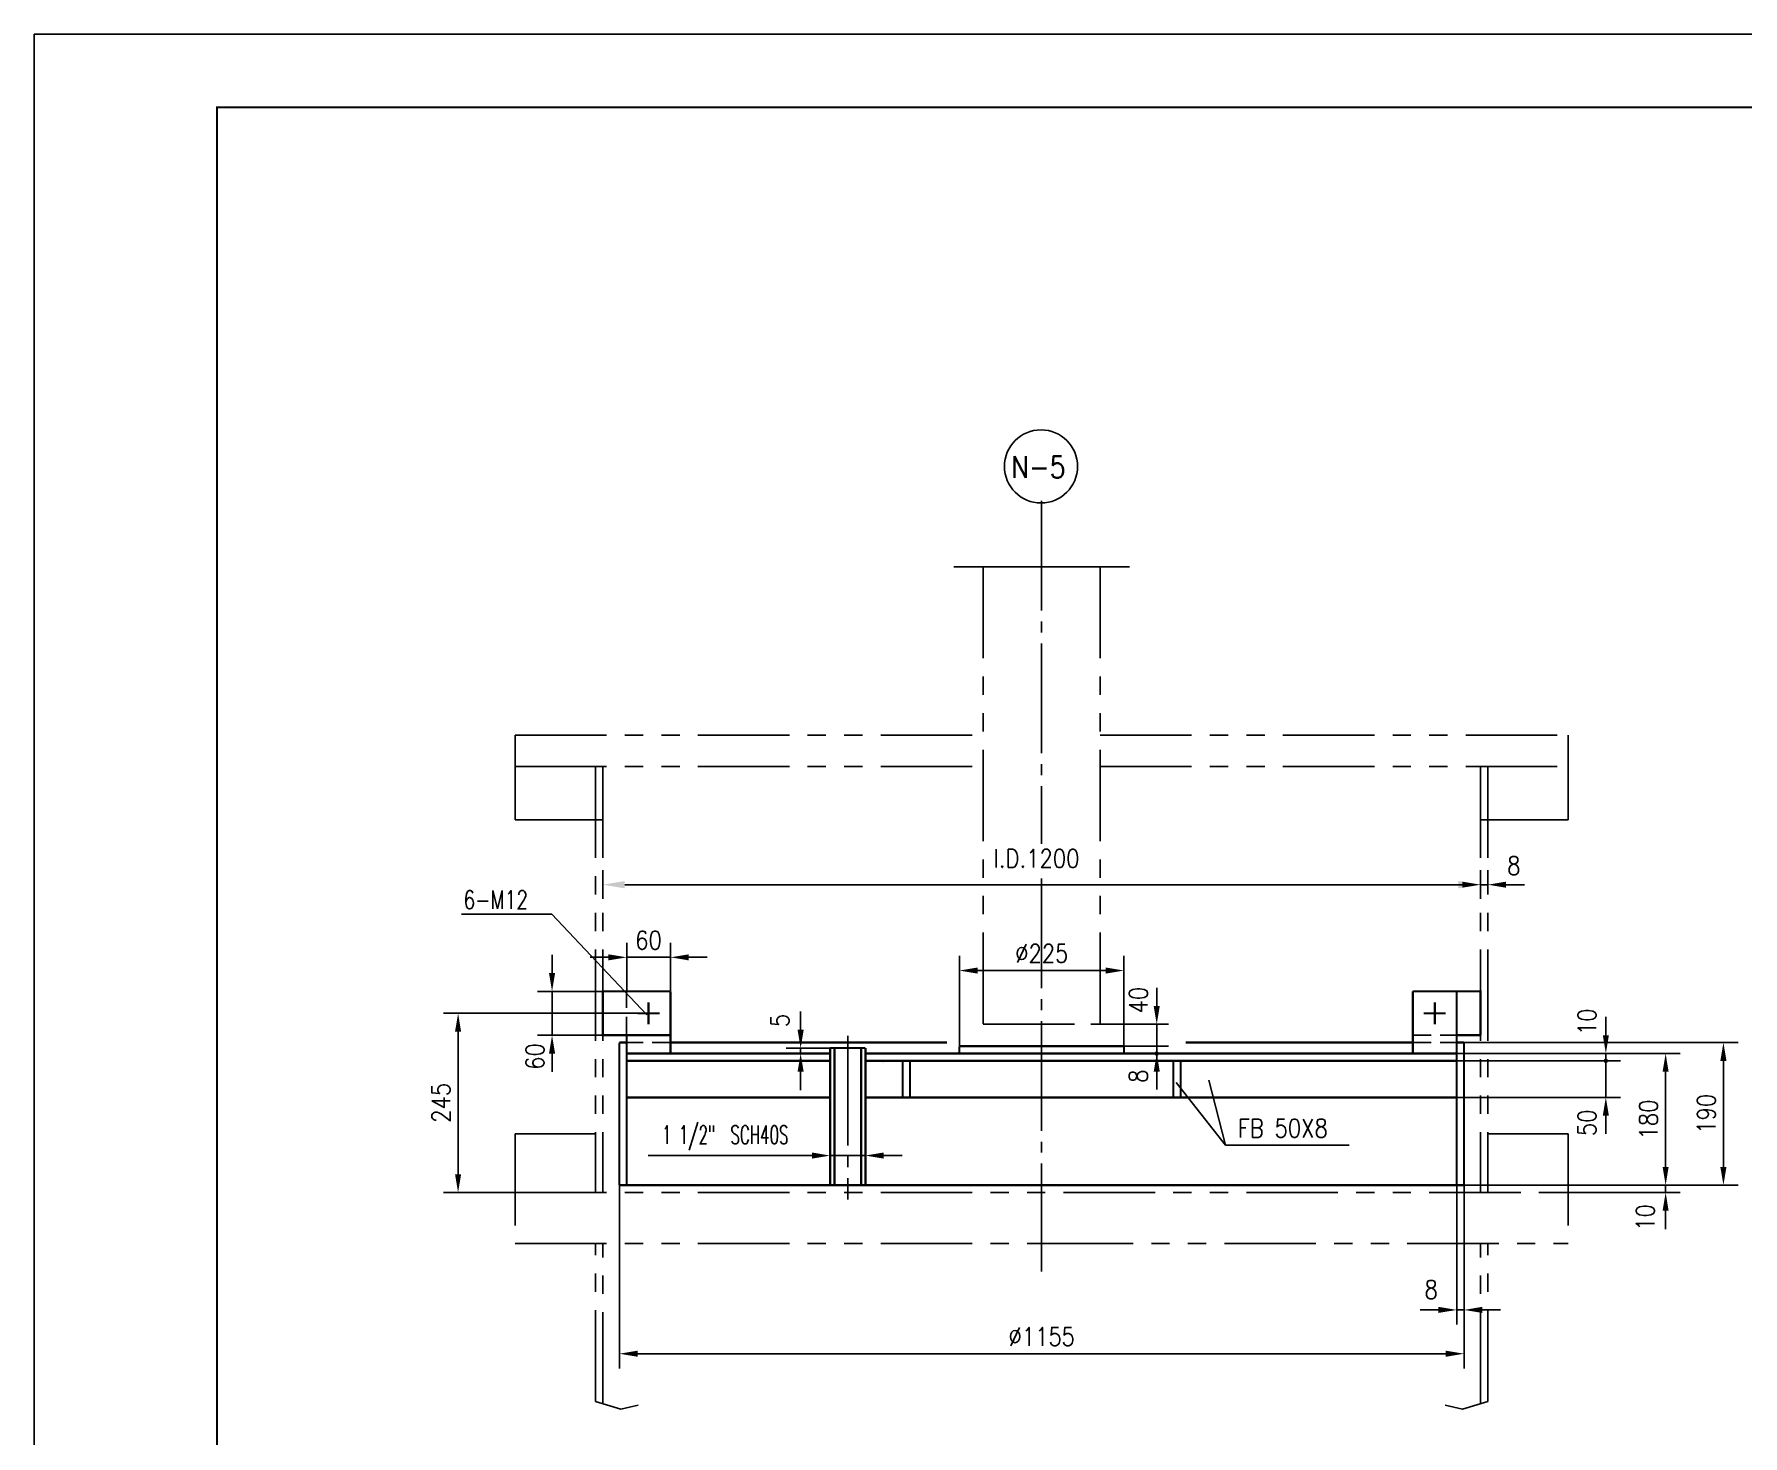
# Model space of a CAD drawing. Extents: x -5 to 1212, y -727 to 440.
# Drawn here: x 617.8 to 851.4, y 233.4 to 425.1 of the extents above; entities that cross this region are included whole.
import ezdxf

# ---------------------------------------------------------------- set-up
doc = ezdxf.new("R2010")
doc.units = 0
doc.header["$MEASUREMENT"] = 0
for name, pattern in [('CENTER', [19.5, 15, -1.5, 1.5, -1.5]), ('HIDDEN', [7.5, 5, -2.5]), ('PHANTOM', [25, 12.5, -2.5, 2.5, -2.5, 2.5, -2.5])]:
    doc.linetypes.add(name, pattern=pattern)
doc.layers.get('0').update_dxf_attribs({"linetype": 'CONTINUOUS'})
doc.layers.get('DEFPOINTS').update_dxf_attribs({"linetype": 'CONTINUOUS'})
for name, color, linetype in [('1', 2, 'CONTINUOUS'), ('2', 1, 'CONTINUOUS'), ('3', 3, 'CENTER'), ('4', 3, 'PHANTOM'), ('5', 2, 'HIDDEN'), ('DIM', 4, 'CONTINUOUS')]:
    doc.layers.add(name, color=color, linetype=linetype)
doc.styles.add('SBHZ', font='ROMANS.SHX', dxfattribs={"width": 0.85, "bigfont": 'tcc_hzdx.shx'})
doc.styles.get("Standard").update_dxf_attribs({"font": 'TXT.shx'})
doc.dimstyles.get("Standard").update_dxf_attribs({"dimtxt": 0.18, "dimasz": 0.18, "dimexe": 0.18, "dimexo": 0.0625, "dimgap": 0.09, "dimtad": 0, "dimtih": 1, "dimtoh": 1, "dimdec": 4, "dimzin": 0, "dimdsep": 46, "dimtxsty": 'Standard', "dimcen": 0.09, "dimadec": 0, "dimazin": 0, "dimtfac": 1, "dimtdec": 4, "dimtofl": 0, "dimtmove": 0, "dimatfit": 3, "dimfxl": 0, "dimtolj": 1, "dimtzin": 0, "dimarcsym": 0})

# ---------------------------------------------------------------- blocks, each defined once
blk = doc.blocks.new('*D70')
at = {"layer": 'DEFPOINTS', "color": 0}
for p in [(697.8, 271.45), (813.3, 272.5), (813.3, 244.61)]:
    blk.add_point(p, dxfattribs=at)
at = {"layer": 'DIM', "color": 0}
for p, q in [((697.8, 271.39), (697.8, 242.61)), ((813.3, 272.44), (813.3, 242.61)), ((700.3, 244.61), (810.8, 244.61))]:
    blk.add_line(p, q, dxfattribs=at)
for points in [[(700.3, 245.03), (700.3, 244.19), (697.8, 244.61)], [(810.8, 245.03), (810.8, 244.19), (813.3, 244.61)]]:
    blk.add_solid(points, dxfattribs=at)
at = {"layer": 'DIM', "color": 0, "insert": (755.55, 246.95), "char_height": 2.5, "attachment_point": 5, "style": 'SBHZ'}
blk.add_mtext('\\A1;%%c1155', dxfattribs=at)
blk = doc.blocks.new('*D71')
at = {"layer": 'DEFPOINTS', "color": 0}
for p in [(812.3, 272.04), (813.3, 272.55), (812.3, 250.6)]:
    blk.add_point(p, dxfattribs=at)
at = {"layer": 'DIM', "color": 0}
for p, q in [((812.3, 271.98), (812.3, 248.6)), ((813.3, 272.49), (813.3, 248.6)), ((809.8, 250.6), (807.3, 250.6)), ((813.3, 250.6), (812.3, 250.6)), ((815.8, 250.6), (818.3, 250.6))]:
    blk.add_line(p, q, dxfattribs=at)
for points in [[(809.8, 251.02), (809.8, 250.19), (812.3, 250.6)], [(815.8, 251.02), (815.8, 250.19), (813.3, 250.6)]]:
    blk.add_solid(points, dxfattribs=at)
at = {"layer": 'DIM', "color": 0, "insert": (808.8, 253.38), "char_height": 2.5, "attachment_point": 5, "style": 'SBHZ'}
blk.add_mtext('\\A1;8', dxfattribs=at)
blk = doc.blocks.new('*D72')
at = {"layer": 'DEFPOINTS', "color": 0}
for p in [(810.82, 267.66), (823.95, 266.66), (840.87, 267.66)]:
    blk.add_point(p, dxfattribs=at)
at = {"layer": 'DIM', "color": 0}
for p, q in [((840.87, 270.16), (840.87, 272.66)), ((810.88, 267.66), (842.87, 267.66)), ((824.01, 266.66), (842.87, 266.66)), ((840.87, 266.66), (840.87, 267.66)), ((840.87, 264.16), (840.87, 261.66))]:
    blk.add_line(p, q, dxfattribs=at)
for points in [[(840.45, 270.16), (841.28, 270.16), (840.87, 267.66)], [(840.45, 264.16), (841.28, 264.16), (840.87, 266.66)]]:
    blk.add_solid(points, dxfattribs=at)
at = {"layer": 'DIM', "color": 0, "insert": (838.09, 263.22), "char_height": 2.5, "attachment_point": 5, "rotation": 90, "style": 'SBHZ'}
blk.add_mtext('\\A1;10', dxfattribs=at)
blk = doc.blocks.new('*D73')
at = {"layer": 'DEFPOINTS', "color": 0}
for p in [(811.58, 285.66), (840.87, 285.66), (810.82, 267.66)]:
    blk.add_point(p, dxfattribs=at)
at = {"layer": 'DIM', "color": 0}
for p, q in [((811.64, 285.66), (842.87, 285.66)), ((840.87, 270.16), (840.87, 283.16))]:
    blk.add_line(p, q, dxfattribs=at)
for points in [[(840.45, 283.16), (841.28, 283.16), (840.87, 285.66)], [(840.45, 270.16), (841.28, 270.16), (840.87, 267.66)]]:
    blk.add_solid(points, dxfattribs=at)
at = {"layer": 'DIM', "color": 0, "insert": (838.53, 276.66), "char_height": 2.5, "attachment_point": 5, "rotation": 90, "style": 'SBHZ'}
blk.add_mtext('\\A1;180', dxfattribs=at)
blk = doc.blocks.new('*D74')
at = {"layer": 'DEFPOINTS', "color": 0}
for p in [(812.3, 287.16), (848.77, 287.16), (838.29, 267.66)]:
    blk.add_point(p, dxfattribs=at)
at = {"layer": 'DIM', "color": 0}
for p, q in [((812.36, 287.16), (850.77, 287.16)), ((848.77, 270.16), (848.77, 284.66)), ((838.35, 267.66), (850.77, 267.66))]:
    blk.add_line(p, q, dxfattribs=at)
for points in [[(848.35, 284.66), (849.19, 284.66), (848.77, 287.16)], [(848.35, 270.16), (849.19, 270.16), (848.77, 267.66)]]:
    blk.add_solid(points, dxfattribs=at)
at = {"layer": 'DIM', "color": 0, "insert": (846.43, 277.41), "char_height": 2.5, "attachment_point": 5, "rotation": 90, "style": 'SBHZ'}
blk.add_mtext('\\A1;190', dxfattribs=at)
blk = doc.blocks.new('*D75')
at = {"layer": 'DEFPOINTS', "color": 0}
for p in [(816.55, 308.75), (815.55, 307.83), (816.55, 307.69)]:
    blk.add_point(p, dxfattribs=at)
at = {"layer": 'DIM', "color": 0}
for p, q in [((815.55, 307.89), (815.55, 310.75)), ((816.55, 307.75), (816.55, 310.75)), ((813.05, 308.75), (810.55, 308.75)), ((815.55, 308.75), (816.55, 308.75)), ((819.05, 308.75), (821.55, 308.75))]:
    blk.add_line(p, q, dxfattribs=at)
for points in [[(813.05, 309.17), (813.05, 308.34), (815.55, 308.75)], [(819.05, 309.17), (819.05, 308.34), (816.55, 308.75)]]:
    blk.add_solid(points, dxfattribs=at)
at = {"layer": 'DIM', "color": 0, "insert": (820.13, 311.36), "char_height": 2.5, "attachment_point": 5, "style": 'SBHZ'}
blk.add_mtext('\\A1;8', dxfattribs=at)
blk = doc.blocks.new('*D76')
at = {"layer": 'DEFPOINTS', "color": 0}
for p in [(700.55, 291.16), (675.75, 266.66), (689.99, 266.66)]:
    blk.add_point(p, dxfattribs=at)
at = {"layer": 'DIM', "color": 0}
for p, q in [((700.48, 291.16), (673.75, 291.16)), ((675.75, 288.66), (675.75, 269.16)), ((689.92, 266.66), (673.75, 266.66))]:
    blk.add_line(p, q, dxfattribs=at)
for points in [[(675.33, 288.66), (676.16, 288.66), (675.75, 291.16)], [(675.33, 269.16), (676.16, 269.16), (675.75, 266.66)]]:
    blk.add_solid(points, dxfattribs=at)
at = {"layer": 'DIM', "color": 0, "insert": (673.41, 278.91), "char_height": 2.5, "attachment_point": 5, "rotation": 90, "style": 'SBHZ'}
blk.add_mtext('\\A1;245', dxfattribs=at)
blk = doc.blocks.new('*D77')
at = {"layer": 'DEFPOINTS', "color": 0}
for p in [(726.62, 272.77), (726.62, 271.71), (731.45, 272.77)]:
    blk.add_point(p, dxfattribs=at)
at = {"layer": 'DIM', "color": 0}
for p, q in [((724.12, 271.71), (721.62, 271.71)), ((726.62, 272.71), (726.62, 269.71)), ((731.45, 271.71), (726.62, 271.71)), ((731.45, 272.71), (731.45, 269.71)), ((733.95, 271.71), (736.45, 271.71))]:
    blk.add_line(p, q, dxfattribs=at)
for points in [[(724.12, 272.13), (724.12, 271.29), (726.62, 271.71)], [(733.95, 272.13), (733.95, 271.29), (731.45, 271.71)]]:
    blk.add_solid(points, dxfattribs=at)
blk = doc.blocks.new('*D78')
at = {"layer": 'DEFPOINTS', "color": 0}
for p in [(722.59, 286.41), (725.67, 285.66), (727.79, 286.41)]:
    blk.add_point(p, dxfattribs=at)
at = {"layer": 'DIM', "color": 0}
for p, q in [((722.59, 288.91), (722.59, 291.41)), ((727.72, 286.41), (720.59, 286.41)), ((725.61, 285.66), (720.59, 285.66)), ((722.59, 285.66), (722.59, 286.41)), ((722.59, 283.16), (722.59, 280.66))]:
    blk.add_line(p, q, dxfattribs=at)
for points in [[(722.17, 288.91), (723.01, 288.91), (722.59, 286.41)], [(722.17, 283.16), (723.01, 283.16), (722.59, 285.66)]]:
    blk.add_solid(points, dxfattribs=at)
at = {"layer": 'DIM', "color": 0, "insert": (719.77, 290.18), "char_height": 2.5, "attachment_point": 5, "rotation": 90, "style": 'SBHZ'}
blk.add_mtext('\\A1;5', dxfattribs=at)
blk = doc.blocks.new('*D79')
at = {"layer": 'DEFPOINTS', "color": 0}
for p in [(688.6, 294.16), (696.56, 294.16), (696.56, 288.16)]:
    blk.add_point(p, dxfattribs=at)
at = {"layer": 'DIM', "color": 0}
for p, q in [((688.6, 296.66), (688.6, 299.16)), ((696.5, 294.16), (686.6, 294.16)), ((688.6, 288.16), (688.6, 294.16)), ((696.5, 288.16), (686.6, 288.16)), ((688.6, 285.66), (688.6, 283.16))]:
    blk.add_line(p, q, dxfattribs=at)
for points in [[(688.18, 296.66), (689.01, 296.66), (688.6, 294.16)], [(688.18, 285.66), (689.01, 285.66), (688.6, 288.16)]]:
    blk.add_solid(points, dxfattribs=at)
at = {"layer": 'DIM', "color": 0, "insert": (686.26, 285.25), "char_height": 2.5, "attachment_point": 5, "rotation": 90, "style": 'SBHZ'}
blk.add_mtext('\\A1;60', dxfattribs=at)
blk = doc.blocks.new('*D80')
at = {"layer": 'DEFPOINTS', "color": 0}
for p in [(704.8, 298.82), (698.8, 294.16), (704.8, 294.16)]:
    blk.add_point(p, dxfattribs=at)
at = {"layer": 'DIM', "color": 0}
for p, q in [((698.8, 294.23), (698.8, 300.82)), ((704.8, 294.23), (704.8, 300.82)), ((696.3, 298.82), (693.8, 298.82)), ((698.8, 298.82), (704.8, 298.82)), ((707.3, 298.82), (709.8, 298.82))]:
    blk.add_line(p, q, dxfattribs=at)
for points in [[(696.3, 299.23), (696.3, 298.4), (698.8, 298.82)], [(707.3, 299.23), (707.3, 298.4), (704.8, 298.82)]]:
    blk.add_solid(points, dxfattribs=at)
at = {"layer": 'DIM', "color": 0, "insert": (701.8, 301.16), "char_height": 2.5, "attachment_point": 5, "style": 'SBHZ'}
blk.add_mtext('\\A1;60', dxfattribs=at)
blk = doc.blocks.new('*D81')
at = {"layer": 'DEFPOINTS', "color": 0}
for p in [(744.3, 297.01), (744.3, 286.66), (766.8, 286.66)]:
    blk.add_point(p, dxfattribs=at)
at = {"layer": 'DIM', "color": 0}
for p, q in [((744.3, 286.73), (744.3, 299.01)), ((764.3, 297.01), (746.8, 297.01)), ((766.8, 286.73), (766.8, 299.01))]:
    blk.add_line(p, q, dxfattribs=at)
for points in [[(746.8, 297.43), (746.8, 296.59), (744.3, 297.01)], [(764.3, 297.43), (764.3, 296.59), (766.8, 297.01)]]:
    blk.add_solid(points, dxfattribs=at)
at = {"layer": 'DIM', "color": 0, "insert": (755.55, 299.35), "char_height": 2.5, "attachment_point": 5, "style": 'SBHZ'}
blk.add_mtext('\\A1;%%C225', dxfattribs=at)
blk = doc.blocks.new('*D97')
at = {"layer": 'DEFPOINTS', "color": 0}
for p in [(939.79, 366.09), (937.46, 364.45), (936.94, 359.02), (946.86, 359.02), (959.26, 359.02)]:
    blk.add_point(p, dxfattribs=at)
at = {"layer": 'DIM', "color": 0}
for p, q in [((939.74, 366.14), (937.77, 368.11)), ((936.88, 359.02), (934, 359.02))]:
    blk.add_line(p, q, dxfattribs=at)
blk.add_arc((946.86, 359.02), 10.85, 148.2291, 166.7709, dxfattribs=at)
for points in [[(937.3, 365), (937.96, 364.48), (939.18, 366.7)], [(936.71, 361.46), (935.88, 361.56), (936, 359.02)]]:
    blk.add_solid(points, dxfattribs=at)

msp = doc.modelspace()

# ---------------------------------------------------------------- linework, layer by layer
at = {"color": 0, "linetype": 'ByBlock'}
for p, q in [((695.5482, 306.83753), (695.5482, 310.75182)), ((815.5452, 306.83753), (815.5452, 310.75182)), ((698.5482, 308.75182), (812.5452, 308.75182)), ((771.28119, 292.163), (771.28119, 294.663)), ((832.69466, 288.163), (832.69466, 290.663)), ((762.25833, 289.663), (772.87074, 289.663)), ((771.28119, 286.663), (771.28119, 289.663)), ((771.28119, 286.663), (771.28119, 289.663)), ((832.69466, 287.163), (832.69466, 289.663)), ((766.12555, 286.663), (772.87074, 286.663)), ((771.28119, 286.663), (771.28119, 280.76542)), ((811.22444, 285.663), (834.69466, 285.663)), ((832.69466, 279.663), (832.69466, 285.663)), ((811.22444, 284.663), (834.69466, 284.663)), ((821.58837, 284.663), (834.69466, 284.663)), ((832.69466, 279.663), (832.69466, 284.663)), ((832.69466, 282.163), (832.69466, 279.663)), ((808.38463, 279.663), (834.69466, 279.663)), ((832.69466, 277.163), (832.69466, 274.663))]:
    msp.add_line(p, q, dxfattribs=at)
for points in [[(698.5482, 309.25182), (698.5482, 308.25182), (695.5482, 308.75182)], [(812.5452, 309.25182), (812.5452, 308.25182), (815.5452, 308.75182)], [(770.86452, 292.163), (771.69786, 292.163), (771.28119, 289.663)], [(832.27799, 288.163), (833.11133, 288.163), (832.69466, 285.663)], [(770.86452, 283.163), (771.69786, 283.163), (771.28119, 285.663)], [(832.27799, 277.163), (833.11133, 277.163), (832.69466, 279.663)]]:
    msp.add_solid(points, dxfattribs=at)
at = {"layer": '1'}
for p, q in [((1211.78111, 425.06308), (617.78111, 425.06308)), ((617.78111, 425.06308), (617.78111, 5.06308))]:
    msp.add_line(p, q, dxfattribs=at)
at = {"layer": '2', "const_width": 0.3}
msp.add_lwpolyline([(642.78111, 15.06308), (1201.78111, 15.06308), (1201.78111, 415.06308), (642.78111, 415.06308)], close=True, dxfattribs=at)
for points in [[(695.5482, 294.163), (695.5482, 288.163), (704.7967, 288.163)], [(695.5482, 294.163), (704.7967, 294.163)], [(704.7967, 285.663), (704.7967, 294.163)], [(815.5452, 288.163), (815.5452, 294.163), (806.2967, 294.163)], [(806.2967, 285.663), (806.2967, 294.163)], [(813.2967, 287.163), (812.2967, 287.163), (812.2967, 294.163)], [(698.7967, 287.163), (698.7967, 288.163)], [(815.5452, 288.163), (812.2967, 288.163)], [(697.7967, 287.163), (698.7967, 287.163)], [(697.7967, 287.163), (697.7967, 267.663)], [(698.7967, 287.163), (698.7967, 267.663)], [(698.7967, 285.663), (726.62467, 285.663)], [(704.7967, 287.163), (742.61758, 287.163)], [(726.62467, 287.163), (731.45467, 287.163)], [(726.62467, 286.413), (731.45467, 286.413)], [(726.62467, 286.413), (726.62467, 267.663)], [(727.22467, 286.413), (727.22467, 267.663)], [(730.85467, 286.413), (730.85467, 267.663)], [(731.45467, 286.413), (731.45467, 267.663)], [(731.45467, 285.663), (812.2967, 285.663)], [(744.2967, 286.663), (766.7967, 286.663)], [(744.2967, 285.663), (744.2967, 286.663)], [(766.7967, 285.663), (766.7967, 286.663)], [(775.25752, 287.163), (806.2967, 287.163)], [(780.96549, 287.163), (806.2967, 287.163)], [(812.2967, 287.163), (813.2967, 287.163)], [(813.2967, 287.163), (812.2967, 287.163)], [(812.2967, 287.163), (812.2967, 267.663)], [(813.2967, 287.163), (813.2967, 267.663)], [(698.7967, 284.663), (726.62467, 284.663)], [(731.45467, 284.663), (812.2967, 284.663)], [(736.54681, 284.663), (736.54681, 279.663)], [(737.54681, 284.663), (737.54681, 279.663)], [(773.54658, 284.663), (773.54658, 279.663)], [(774.54658, 284.663), (774.54658, 279.663)], [(698.7967, 279.663), (726.62467, 279.663)], [(731.45467, 279.663), (812.2967, 279.663)], [(697.7967, 267.663), (813.2967, 267.663)]]:
    msp.add_lwpolyline(points, dxfattribs=at)
at = {"layer": '3'}
for p, q in [((755.5467, 361.22952), (755.5467, 314.36158)), ((755.5467, 309.60617), (755.5467, 255.83791)), ((729.03967, 288.10362), (729.03967, 265.68707))]:
    msp.add_line(p, q, dxfattribs=at)
at = {"layer": '4'}
for p, q in [((743.547, 352.21031), (755.5467, 352.21031)), ((747.5469, 352.21031), (747.5469, 289.663)), ((767.5464, 352.21031), (755.5467, 352.21031)), ((763.5465, 352.21031), (763.5465, 289.663)), ((683.5485, 317.61118), (683.5485, 329.21081)), ((683.5485, 329.21081), (747.5469, 329.21081)), ((763.5465, 329.21081), (827.5449, 329.21081)), ((827.5449, 329.21081), (827.5449, 317.61118)), ((683.5485, 324.911), (747.5469, 324.911)), ((694.5482, 324.911), (694.5482, 266.663)), ((695.5482, 324.911), (695.5482, 266.663)), ((763.5465, 324.911), (827.5449, 324.911)), ((815.5452, 324.911), (815.5452, 266.663)), ((816.5452, 324.911), (816.5452, 266.663)), ((683.5485, 317.61118), (695.5482, 317.61118)), ((827.5449, 317.61118), (815.5452, 317.61118)), ((747.5469, 289.663), (763.5465, 289.663)), ((683.5485, 274.6628), (683.5485, 259.6632)), ((683.5485, 274.6628), (694.5482, 274.6628)), ((816.5452, 274.6628), (827.5449, 274.6628)), ((827.5449, 274.6628), (827.5449, 259.6632)), ((683.5485, 266.663), (827.5449, 266.663)), ((683.5485, 259.6632), (755.5467, 259.6632)), ((694.5482, 238.08779), (694.5482, 259.6632)), ((695.5482, 237.78841), (695.5482, 259.6632)), ((755.5467, 259.6632), (827.5449, 259.6632)), ((815.5452, 237.78841), (815.5452, 259.6632)), ((816.5452, 238.08779), (816.5452, 259.6632))]:
    msp.add_line(p, q, dxfattribs=at)
at = {"layer": '5', "ltscale": 0.5}
for p, q in [((698.7967, 288.163), (698.7967, 294.163)), ((806.2967, 288.163), (812.2967, 288.163)), ((704.7967, 287.163), (698.7967, 287.163)), ((806.2967, 287.163), (812.2967, 287.163))]:
    msp.add_line(p, q, dxfattribs=at)
at = {"layer": 'DEFPOINTS', "color": 0, "linetype": 'ByBlock'}
for p in [(815.5452, 308.75182), (695.5482, 306.77503), (815.5452, 306.77503), (762.19583, 289.663), (771.28119, 289.663), (766.06305, 286.663), (811.16194, 285.663), (811.16194, 284.663), (821.52587, 284.663), (808.32213, 279.663)]:
    msp.add_point(p, dxfattribs=at)
at = {"layer": 'DIM'}
for p, q in [((676.23509, 304.69962), (688.56272, 304.69962)), ((688.56272, 304.69962), (701.53526, 290.9499)), ((773.931, 281.70983), (780.6864, 273.11946)), ((780.6864, 273.11946), (778.38342, 282.01663)), ((701.73361, 271.70912), (721.72075, 271.70912)), ((780.6864, 273.11946), (797.5749, 273.11946)), ((694.5482, 238.08779), (698.0168, 237.04935)), ((698.0168, 237.04935), (700.35531, 237.56857)), ((813.07659, 237.04935), (810.73808, 237.56857)), ((816.5452, 238.08779), (813.07659, 237.04935))]:
    msp.add_line(p, q, dxfattribs=at)
at = {"layer": 'DIM', "const_width": 0.3}
for points in [[(701.7967, 291.163), (703.2967, 291.163), (700.2967, 291.163), (701.7967, 291.163), (701.7967, 292.663), (701.7967, 289.663)], [(809.2967, 291.163), (807.7967, 291.163), (810.7967, 291.163), (809.2967, 291.163), (809.2967, 292.663), (809.2967, 289.663)]]:
    msp.add_lwpolyline(points, dxfattribs=at)
for points in [[(771.13119, 285.663, 1), (771.43119, 285.663, 1)], [(832.54466, 284.663, 1), (832.84466, 284.663, 1)]]:
    msp.add_lwpolyline(points, format="xyb", close=True, dxfattribs=at)
at = {"layer": 'DIM'}
msp.add_circle((755.45773, 365.95038), 5, dxfattribs=at)
at = {"layer": 'DIM', "linetype": 'ByBlock'}
msp.add_point((733.84426, 284.57604), dxfattribs=at)

# ---------------------------------------------------------------- texts
at = {"color": 0, "linetype": 'ByBlock', "char_height": 2.5, "attachment_point": 5, "rotation": 90, "style": 'SBHZ'}
for s, insert in [('40', (768.77887, 292.97385)), ('\\A1;10', (830.12365, 289.99341)), ('8', (768.77887, 282.56646)), ('\\A1;50', (830.12365, 276.18745))]:
    msp.add_mtext(s, dxfattribs=dict(at, insert=insert))
at = {"layer": 'DIM', "style": 'SBHZ'}
for s, height, width, p in [('N-5', 3, 0.85, (751.39516, 364.37416)), ('6-M12 ', 2.5, 0.75, (676.48152, 305.43992)), (' 1 1/2"  SCH40S', 2.5, 0.6, (702.59418, 273.2992)), ('FB 50X8', 2.5, 0.85, (782.37525, 274.19325))]:
    msp.add_text(s, height=height, dxfattribs=dict(at, width=width)).set_placement(p)
at = {"layer": 'DIM', "color": 0, "style": 'SBHZ', "width": 0.85}
msp.add_text('I.D.1200', height=2.5, dxfattribs=at).set_placement((748.96931, 311.09082))

# ---------------------------------------------------------------- dimensions: what is measured, and where the dimension line sits
at = {"layer": 'DIM'}
dim = msp.add_angular_dim_2l(base=(937.4587, 364.44968), line1=((936.94376, 359.02384), (959.25605, 359.02384)), line2=((946.85653, 359.02384), (939.78546, 366.09491)), text=' ', dimstyle='Standard', override={"dimtxt": 2.5, "dimasz": 2.5, "dimexe": 2, "dimgap": 1.09, "dimtad": 1, "dimtih": 0, "dimtoh": 0, "dimdec": 0, "dimtxsty": 'SBHZ', "dimsah": 1, "dimtofl": 1, "dimtmove": 2, "dimtvp": 0.3125}, dxfattribs=at)
dim.commit()
dim.dimension.update_dxf_attribs({"geometry": '*D97', "text_midpoint": (695.45752, -726.63005)})
for base, p1, p2, picture, middle in [((816.5452, 308.75182), (815.5452, 307.8317), (816.5452, 307.69047), '*D75', (820.13483, 311.36268)), ((812.2967, 250.60218), (813.2967, 272.54938), (812.2967, 272.04484), '*D71', (808.79989, 253.37712))]:
    dim = msp.add_linear_dim(base=base, p1=p1, p2=p2, text='8', dimstyle='Standard', override={"dimtxt": 2.5, "dimasz": 2.5, "dimexe": 2, "dimgap": 1.09, "dimtad": 1, "dimtih": 0, "dimtoh": 0, "dimtxsty": 'SBHZ', "dimsah": 1, "dimtofl": 1, "dimtmove": 2, "dimtvp": 0.3125}, dxfattribs=at)
    dim.commit()
    dim.dimension.update_dxf_attribs({"geometry": picture, "text_midpoint": middle, "dimtype": 160})
for base, p1, p2, text, picture, middle in [((704.7967, 298.81598), (698.7967, 294.163), (704.7967, 294.163), '60', '*D80', (701.7967, 301.15598)), ((744.2967, 297.01137), (766.7967, 286.663), (744.2967, 286.663), '%%C225', '*D81', (755.5467, 299.35137)), ((813.2967, 244.61005), (697.7967, 271.44895), (813.2967, 272.50138), '%%c1155', '*D70', (755.5467, 246.95005)), ((726.62467, 271.70912), (731.45467, 272.77135), (726.62467, 272.77135), ' ', '*D77', (729.03967, 271.70912))]:
    dim = msp.add_linear_dim(base=base, p1=p1, p2=p2, text=text, dimstyle='Standard', override={"dimtxt": 2.5, "dimasz": 2.5, "dimexe": 2, "dimgap": 1.09, "dimtad": 1, "dimtih": 0, "dimtoh": 0, "dimtxsty": 'SBHZ', "dimsah": 1, "dimtofl": 1, "dimtmove": 2, "dimtvp": 0.3125}, dxfattribs=at)
    dim.commit()
    dim.dimension.update_dxf_attribs({"geometry": picture, "text_midpoint": middle})
for base, p1, p2, text, picture, middle in [((688.59621, 294.163), (696.56077, 288.163), (696.56077, 294.163), '60', '*D79', (686.25621, 285.2513)), ((722.59005, 286.413), (725.67232, 285.663), (727.78588, 286.413), '5', '*D78', (719.77197, 290.18354)), ((840.86536, 267.663), (823.94893, 266.663), (810.81976, 267.663), '10', '*D72', (838.08804, 263.21551))]:
    dim = msp.add_linear_dim(base=base, p1=p1, p2=p2, angle=90, text=text, dimstyle='Standard', override={"dimtxt": 2.5, "dimasz": 2.5, "dimexe": 2, "dimgap": 1.09, "dimtad": 1, "dimtih": 0, "dimtoh": 0, "dimtxsty": 'SBHZ', "dimsah": 1, "dimtofl": 1, "dimtmove": 2, "dimtvp": 0.3125}, dxfattribs=at)
    dim.commit()
    dim.dimension.update_dxf_attribs({"geometry": picture, "text_midpoint": middle, "dimtype": 160})
for base, p1, p2, text, override, picture, middle in [((675.74518, 266.663), (700.54633, 291.163), (689.98584, 266.663), '245', {"dimtxt": 2.5, "dimasz": 2.5, "dimexe": 2, "dimgap": 1.09, "dimtad": 1, "dimtih": 0, "dimtoh": 0, "dimtxsty": 'SBHZ', "dimsah": 1, "dimtofl": 1, "dimtmove": 2, "dimtvp": 0.3125}, '*D76', (673.40518, 278.913)), ((840.86536, 285.663), (810.81976, 267.663), (811.57721, 285.663), '180', {"dimtxt": 2.5, "dimasz": 2.5, "dimexe": 2, "dimgap": 1.09, "dimtad": 1, "dimtih": 0, "dimtoh": 0, "dimtxsty": 'SBHZ', "dimsah": 1, "dimse1": 1, "dimtofl": 1, "dimtmove": 2, "dimtvp": 0.3125}, '*D73', (838.52536, 276.663)), ((848.77011, 287.163), (838.28723, 267.663), (812.2967, 287.163), '190', {"dimtxt": 2.5, "dimasz": 2.5, "dimexe": 2, "dimgap": 1.09, "dimtad": 1, "dimtih": 0, "dimtoh": 0, "dimtxsty": 'SBHZ', "dimsah": 1, "dimtofl": 1, "dimtmove": 2, "dimtvp": 0.3125}, '*D74', (846.43011, 277.413))]:
    dim = msp.add_linear_dim(base=base, p1=p1, p2=p2, angle=90, text=text, dimstyle='Standard', override=override, dxfattribs=at)
    dim.commit()
    dim.dimension.update_dxf_attribs({"geometry": picture, "text_midpoint": middle})

doc.saveas('drawing.dxf')
